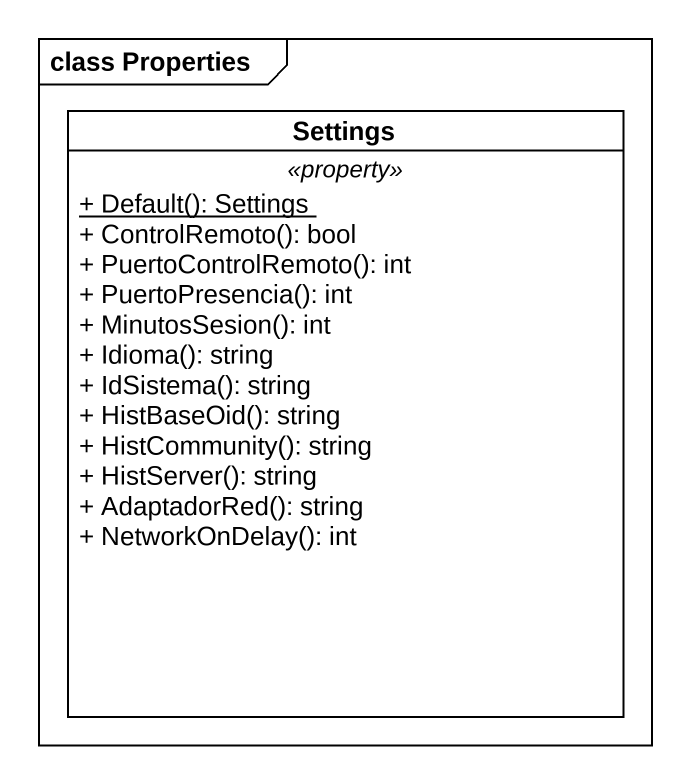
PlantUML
@startuml
mainframe class Properties
hide circle
hide empty members
skinparam classAttributeIconSize 0
class Settings {
  .. <<property>> ..
  {static} + Default(): Settings
  + ControlRemoto(): bool
  + PuertoControlRemoto(): int
  + PuertoPresencia(): int
  + MinutosSesion(): int
  + Idioma(): string
  + IdSistema(): string
  + HistBaseOid(): string
  + HistCommunity(): string
  + HistServer(): string
  + AdaptadorRed(): string
  + NetworkOnDelay(): int
}
@enduml
